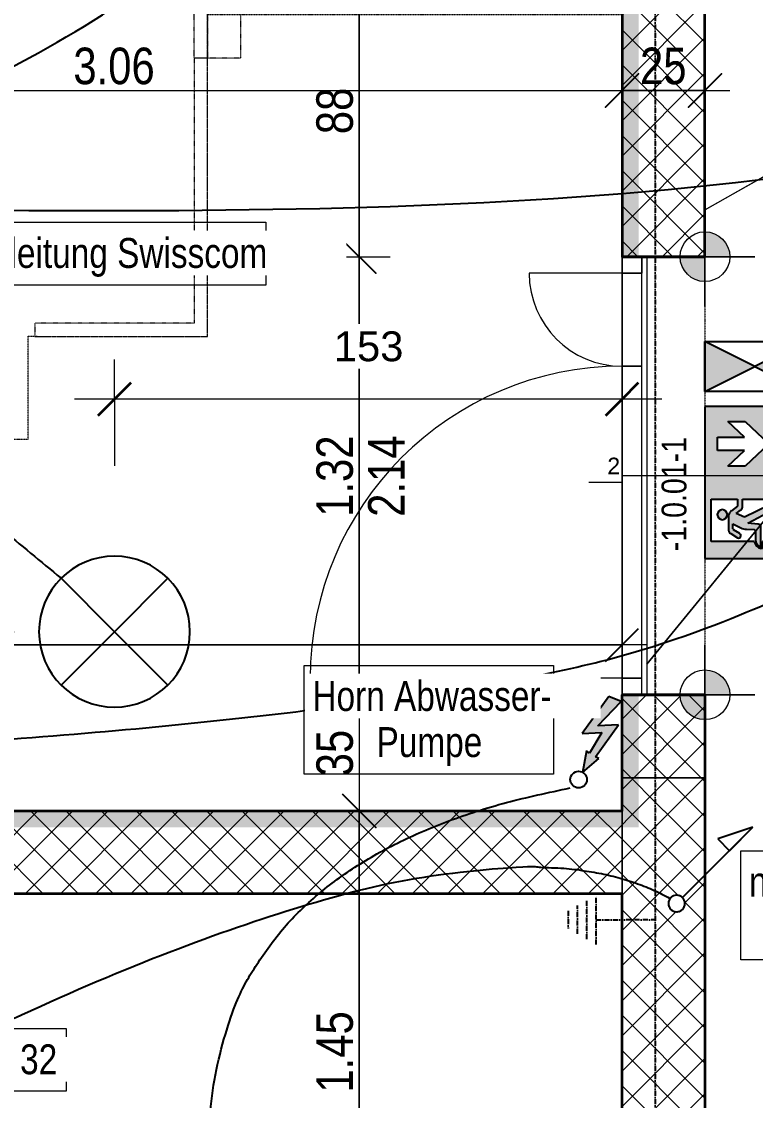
# Model space of a CAD drawing. Header units: millimetres. Extents: x -24363 to 26500, y -21894 to 23000.
# Drawn here: x 1500 to 3712, y -3673 to -421 of the extents above; entities that cross this region are included whole.
import ezdxf

# ---------------------------------------------------------------- set-up
doc = ezdxf.new("R2010")
doc.units = ezdxf.units.MM
for name, pattern in [('Achse', [25, 15, -5, 0, -5]), ('IMPORT-Strich 3_1mm Kanten _3_', [4, 3, -1]), ('IMPORT-Strichpunkt 1_5_0_75_0_75mm _3_', [3, 1.5, -0.75, 0, -0.75]), ('IMPORT-Strichpunkt 3_1_1mm Achsen _3_', [5, 3, -1, 0, -1]), ('IMPORT-Unsichtbare Linie _3_', [10000, 0, -10000, 0, 0]), ('Verdeckt 0_75', [1.5, 0.75, -0.75])]:
    doc.linetypes.add(name, pattern=pattern)
for name, color, linetype, lineweight in [('010 Türen Neu', 7, 'Continuous', 5), ('015 Innenwände Bauteilschraffuren Neu', 7, 'Continuous', 5), ('015 Innenwände Neu', 7, 'Continuous', 5), ('030 Bodenaufbauten Neu', 7, 'Continuous', 5), ('035 Decken Neu', 7, 'Continuous', 5), ('050 Geländer Neu', 7, 'Continuous', 5), ('080 Raum Innen Kontur Neu', 7, 'Continuous', 5), ('110 Bemassungen Ausführung Neu', 7, 'Continuous', 5), ('111 Bemassung Ausführung Koten Neu', 7, 'Continuous', 5), ('160 Beschriftungen Ausführung Neu', 7, 'Continuous', 5), ('260 Kennzeichnung Sichtbeton Neu', 7, 'Continuous', 5), ('Allgemeine Beschriftungen', 7, 'Continuous', 5), ('Bemaßungen', 7, 'Continuous', 9), ('Bemaßungen-50', 7, 'Continuous', 9), ('Elektroinstallationen', 7, 'Continuous', 5), ('Geschossdecken', 7, 'Continuous', 5), ('Kabel', 7, 'Continuous', 5), ('Leuchten', 7, 'Continuous', 5), ('Türen', 7, 'Continuous', 5), ('Wände', 7, 'Continuous', 5)]:
    doc.layers.add(name, color=color, linetype=linetype, lineweight=lineweight)
for name, color, linetype, lineweight, true_color in [('5773_100 Untergeschoss_dwg', 7, 'Continuous', 5, 0x767676), ('Detailelemente', 1, 'Continuous', 25, 0xff0000), ('Linien', 7, 'Verdeckt 0_75', 5, 0xc0c0c0)]:
    doc.layers.add(name, color=color, linetype=linetype, lineweight=lineweight, true_color=true_color)
doc.styles.add('Arial Narrow', font='ARIALN.TTF', dxfattribs={"height": 110.000002})
doc.styles.add('Arial Narrow_4', font='ARIALN.TTF', dxfattribs={"height": 75})
doc.styles.add('Arial_4', font='arial.ttf', dxfattribs={"height": 50})
doc.styles.add('Arial_5', font='arial.ttf', dxfattribs={"height": 90})
doc.styles.add('Arial_6', font='arial.ttf', dxfattribs={"width": 0.8, "height": 90})
doc.dimstyles.new('Diagonal_-_1_8_mm_Arial', dxfattribs={"dimscale": 304.8, "dimtxt": 91.823346, "dimasz": 0.328084, "dimexe": 0.393701, "dimexo": 0.246063, "dimgap": 0.287073, "dimtad": 1, "dimdec": 0, "dimlfac": 0.1, "dimzin": 0, "dimdsep": 46, "dimtxsty": 'Arial_5', "dimblk1": 'OBLIQUE', "dimblk2": 'OBLIQUE', "dimsah": 1, "dimcen": 0.09, "dimdle": 0.393701, "dimadec": 3, "dimazin": 2, "dimtfac": 1, "dimtdec": 4, "dimtix": 1, "dimtmove": 0, "dimatfit": 3, "dimfxl": 1, "dimtvp": 1, "dimtfill": 1, "dimtolj": 1, "dimtzin": 0, "dimarcsym": 2})
pattern_1 = [(60.551, (0, 0), (-65.3095, 36.87365), []), (150.551, (0, 0), (36.87365, 65.3095), [])]

# ---------------------------------------------------------------- blocks, each defined once
blk = doc.blocks.new('DirectShape - Modell_Elektroplaner_002-17036321-UG')
at = {"layer": 'Wände', "color": 253, "true_color": 0xa3a3a3}
for p, q in [((6130, 0), (5880, 0)), ((6130, -250), (6130, 0)), ((4560, 0), (0, 0)), ((4560, -250), (4560, 0)), ((5880, 0), (5880, -250)), ((0, -250), (4560, -250)), ((5880, -250), (6130, -250))]:
    blk.add_line(p, q, dxfattribs=at)
blk = doc.blocks.new('DirectShape - Wand-035-17037883-UG')
blk.add_blockref('DirectShape - Modell_Elektroplaner_002-17036321-UG', (0, 0))
blk = doc.blocks.new('DirectShape - Modell_Elektroplaner_002-17037912-UG')
at = {"layer": 'Wände', "color": 253, "true_color": 0xa3a3a3}
for p, q in [((1450, 0), (-100, 0)), ((-100, 0), (-100, -250)), ((-100, -250), (1450, -250))]:
    blk.add_line(p, q, dxfattribs=at)
blk = doc.blocks.new('DirectShape - Wand-035-17036350-UG')
blk.add_blockref('DirectShape - Modell_Elektroplaner_002-17037912-UG', (0, 0))
blk = doc.blocks.new('DirectShape - Modell_Elektroplaner_002-17037977-UG')
at = {"layer": 'Wände', "color": 253, "true_color": 0xa3a3a3}
for p, q in [((3240, 250), (250, 250)), ((250, 250), (250, 0)), ((250, 0), (3240, 0))]:
    blk.add_line(p, q, dxfattribs=at)
blk = doc.blocks.new('DirectShape - Wand-035-17010456-UG')
blk.add_blockref('DirectShape - Modell_Elektroplaner_002-17037977-UG', (0, 0))
blk = doc.blocks.new('DirectShape - Modell_Elektroplaner_002-17024472-UG')
at = {"layer": 'Geschossdecken', "color": 251, "true_color": 0x666666}
blk.add_line((91.6, 75.4), (2441.6, 2010.2), dxfattribs=at)
blk = doc.blocks.new('DirectShape - Dach-203-17024473-UG')
blk.add_blockref('DirectShape - Modell_Elektroplaner_002-17024472-UG', (0, 0))
blk = doc.blocks.new('DirectShape - Modell_Elektroplaner_002-17024805-UG')
at = {"layer": 'Geschossdecken', "color": 251, "true_color": 0x666666}
for p, q in [((1482.3, 22.7), (2775.8, -1515.8)), ((2775.8, -1515.8), (104.1, -56.8))]:
    blk.add_line(p, q, dxfattribs=at)
blk = doc.blocks.new('DirectShape - Dach-204-17024806-UG')
blk.add_blockref('DirectShape - Modell_Elektroplaner_002-17024805-UG', (0, 0))
blk = doc.blocks.new('DirectShape - Modell_Elektroplaner_002-17024929-UG')
at = {"layer": 'Geschossdecken', "color": 251, "true_color": 0x666666}
for p, q in [((190.7, 164), (1516.5, 1303.9)), ((1516.5, 1303.9), (834.2, -586.7))]:
    blk.add_line(p, q, dxfattribs=at)
blk = doc.blocks.new('DirectShape - Dach-205-17024930-UG')
blk.add_blockref('DirectShape - Modell_Elektroplaner_002-17024929-UG', (0, 0))
blk = doc.blocks.new('DirectShape - Modell_Elektroplaner_002-17024598-UG')
at = {"layer": 'Türen', "color": 253, "true_color": 0xa3a3a3}
for p, q in [((50, 250), (0, 250)), ((0, 250), (0, 190)), ((49.9, 250), (49.9, 190)), ((50, 190), (50, 250)), ((989.8, 250), (49.9, 250)), ((989.8, 190), (989.8, 250)), ((990.1, 250), (990.1, 190)), ((1270, 250), (990.1, 250)), ((1270, 190), (1270, 250)), ((1320, 250), (1270, 250)), ((1270, 250), (1270, 190)), ((1320, 190), (1320, 250)), ((0, 190), (50, 190)), ((49.9, 190), (989.8, 190)), ((990.1, 190), (1270, 190)), ((1270, 190), (1320, 190))]:
    blk.add_line(p, q, dxfattribs=at)
at = {"layer": 'Türen', "color": 251, "true_color": 0x666666}
blk.add_line((1320, 175), (0, 175), dxfattribs=at)
blk = doc.blocks.new('DirectShape - Tür-014-17037904-UG')
blk.add_blockref('DirectShape - Modell_Elektroplaner_002-17024598-UG', (0, 0))
blk = doc.blocks.new('Modell_Elektroplaner_002_ifc-1-UG')
at = {"layer": 'Geschossdecken', "color": 251, "lineweight": 5, "true_color": 0x666666}
for name, p, rotation in [('DirectShape - Dach-205-17024930-UG', (3310, 0), 319.3113811496805), ('DirectShape - Dach-204-17024806-UG', (3310, -2450), 79.41243191358883), ('DirectShape - Dach-203-17024473-UG', (3310, -2450), 11.30968671985262)]:
    blk.add_blockref(name, p, dxfattribs=dict(at, rotation=rotation))
at = {"layer": 'Türen', "color": 251, "lineweight": 5, "true_color": 0x666666, "rotation": 89.99975197017594}
blk.add_blockref('DirectShape - Tür-014-17037904-UG', (3560, -2450), dxfattribs=at)
at = {"layer": 'Wände', "color": 251, "lineweight": 5, "true_color": 0x666666}
for name, p, rotation in [('DirectShape - Wand-035-17037883-UG', (3560, 3430), 269.999751970176), ('DirectShape - Wand-035-17036350-UG', (3560, -2800), 269.9997517968577), ('DirectShape - Wand-035-17010456-UG', (3560, -2800), 179.9997507434196)]:
    blk.add_blockref(name, p, dxfattribs=dict(at, rotation=rotation))
blk = doc.blocks.new('tin_Piktogramm_90_Wand - Piktogramm unten Wand-V8-UG')
at = {"layer": 'Detailelemente', "linetype": 'Verdeckt 0_75', "true_color": 0x006441}
h = blk.add_hatch(color=128, dxfattribs=at)
h.paths.add_polyline_path([(-228.8, -173.7), (-228.8, -232.5), (228.7, -232.5), (228.7, 0), (-228.8, 0), (-228.8, -23)])
h.paths.add_polyline_path([(-199.6, -168.7), (-197.4, -162.9), (-193.9, -157.7), (-189.3, -153.4), (-184, -150.3), (-178, -148.5), (-178, -18.8), (-50.9, -18.8), (-50.9, -98.2), (-71.8, -98.2), (-85.1, -80.4), (-89.5, -75.8), (-95, -72.5), (-101.1, -70.6), (-143.5, -70.6), (-146.7, -71.3), (-149.7, -72.8), (-152.3, -74.9), (-154.4, -77.5), (-167.3, -99.4), (-167.4, -103.1), (-165.6, -106.3), (-162.5, -108.2), (-158.8, -108.3), (-157.1, -107.7), (-154.4, -105.1), (-141.3, -84.5), (-139.6, -84), (-125.1, -84), (-137.2, -108.4), (-139.6, -116.4), (-140.8, -124.7), (-142.8, -150.3), (-144.1, -151.6), (-145.9, -152.1), (-173.1, -152.1), (-179, -152.8), (-184.5, -155), (-189.3, -158.6), (-193, -163.2), (-195.5, -168.7), (-131.7, -168.4), (-128.1, -166.3), (-126.8, -164.6), (-125.7, -160.5), (-122.5, -128.8), (-90.8, -189.7), (-87.1, -193.1), (-83.9, -193.8), (-68.6, -193.8), (-105.1, -118.9), (-93.4, -94.4), (-81.5, -109.8), (-78.5, -111.7), (-75.2, -113), (-50.9, -113), (-50.9, -200.8), (-63.9, -213.7), (-87.6, -213.7), (-71.4, -198.2), (-85.1, -198.2), (-88.7, -198.9), (-92.1, -200.4), (-95.1, -202.5), (-107.1, -213.7), (-191, -213.7), (-178, -200.8), (-178, -172.9), (-199.6, -172.9)])
h.paths.add_polyline_path([(-112.3, -52.3), (-111.8, -56.3), (-110.2, -59.9), (-107.8, -63.1), (-104.7, -65.5), (-101, -67), (-97.1, -67.5), (-93.1, -67), (-89.5, -65.5), (-86.3, -63.1), (-83.9, -59.9), (-82.4, -56.3), (-81.9, -52.3), (-82.4, -48.4), (-83.9, -44.7), (-86.3, -41.6), (-89.5, -39.2), (-93.1, -37.7), (-97.1, -37.1), (-101, -37.7), (-104.7, -39.2), (-107.8, -41.6), (-110.2, -44.7), (-111.8, -48.4)])
h.paths.add_polyline_path([(49.4, -69.3), (96.3, -119.5), (96.3, -38.1), (136.2, -38.1), (136.2, -119.5), (183.1, -69.3), (183.1, -121.2), (116.2, -192.9), (49.4, -121.2)])
for points in [[(274.5, 0), (349.5, -150), (424.5, 0), (350.7, 0)], [(274.5, -300), (424.5, -300), (349.5, -150), (337.6, -173.7)]]:
    blk.add_hatch(color=128, dxfattribs=at).paths.add_polyline_path(points)
at = {"layer": 'Detailelemente', "color": 128, "true_color": 0x006441}
for p, q in [((424.5, 0), (274.5, 0)), ((274.5, 0), (349.5, -150)), ((-228.8, 0), (-228.8, -232.5)), ((228.7, 0), (-228.8, 0)), ((-178, -148.5), (-178, -18.8)), ((-178, -18.8), (-50.9, -18.8)), ((-50.9, -18.8), (-50.9, -98.2)), ((228.7, -232.5), (228.7, 0)), ((274.5, 0), (424.5, 0)), ((274.5, -300), (274.5, 0)), ((349.5, -150), (424.5, 0)), ((424.5, 0), (424.5, -300)), ((96.3, -119.5), (96.3, -38.1)), ((96.3, -38.1), (136.2, -38.1)), ((136.2, -38.1), (136.2, -119.5)), ((-154.4, -77.5), (-166.5, -97.7)), ((-154.4, -105.1), (-142.5, -85.7)), ((-101.1, -70.6), (-140.1, -70.6)), ((-139.6, -84), (-125.1, -84)), ((-125.1, -84), (-137.2, -108.4)), ((-105.1, -118.9), (-93.4, -94.4)), ((-93.4, -94.4), (-83.9, -107.2)), ((-71.8, -98.2), (-85.1, -80.4)), ((49.4, -69.3), (96.3, -119.5)), ((49.4, -121.2), (49.4, -69.3)), ((136.2, -119.5), (183.1, -69.3)), ((183.1, -69.3), (183.1, -121.2)), ((-140.8, -124.7), (-142.3, -148.5)), ((-125.7, -160.5), (-122.5, -128.8)), ((-122.5, -128.8), (-90.8, -189.7)), ((-68.6, -193.8), (-105.1, -118.9)), ((-75.2, -113), (-50.9, -113)), ((-50.9, -98.2), (-71.8, -98.2)), ((-50.9, -113), (-50.9, -200.8)), ((116.2, -192.9), (49.4, -121.2)), ((183.1, -121.2), (116.2, -192.9)), ((-145.9, -152.1), (-173.1, -152.1)), ((349.5, -150), (274.5, -300)), ((424.5, -300), (349.5, -150)), ((-199.6, -172.9), (-199.6, -168.7)), ((-178, -172.9), (-199.6, -172.9)), ((-195.5, -168.7), (-133.9, -168.7)), ((-178, -200.8), (-178, -172.9)), ((-83.9, -193.8), (-68.6, -193.8)), ((-191, -213.7), (-178, -200.8)), ((-107.1, -213.7), (-191, -213.7)), ((-95.1, -202.5), (-107.1, -213.7)), ((-87.6, -213.7), (-71.4, -198.2)), ((-63.9, -213.7), (-87.6, -213.7)), ((-71.4, -198.2), (-85.1, -198.2)), ((-50.9, -200.8), (-63.9, -213.7)), ((-228.8, -232.5), (228.7, -232.5)), ((274.5, -300), (424.5, -300)), ((424.5, -300), (274.5, -300))]:
    blk.add_line(p, q, dxfattribs=at)
for centre, radius, start, end in [((-97.1, -52.3), 15.2, 360, 180), ((-97.1, -52.3), 15.2, 180, 360), ((-141.9, -85), 14.5, 82.7847, 148.9649), ((-139.6, -87.4), 3.35, 90, 149.0179), ((-105.4, -95.6), 25.4, 36.7808, 80.1749), ((-160.5, -101.4), 7.09, 148.4778, 328.4778), ((-86.2, -128.2), 54.7, 158.7748, 176.2954), ((-71.7, -98.2), 15.2, 216.5014, 256.3806), ((-173.1, -175.4), 27.3, 100.2985, 165.7337), ((-173.1, -175.4), 23.3, 90, 163.2465), ((-145.9, -148.5), 3.59, 270, 360), ((-133.9, -160.5), 8.13, 270, 0), ((-83.9, -185.9), 7.89, 208.9269, 270), ((-83.9, -214.5), 16.4, 94.3889, 133.0281)]:
    blk.add_arc(centre, radius, start, end, dxfattribs=at)
blk = doc.blocks.new('tin_Decke_Aufbauleuchte_Rund - Anbauleuchte Decke rund 400 mm-17691533-UG')
at = {"layer": 'Leuchten', "color": 150, "lineweight": 25, "true_color": 0x007fff}
for q in [(-160.9, 160.9), (160.9, 160.9), (-160.9, -160.9), (160.9, -160.9)]:
    blk.add_line((0, 0), q, dxfattribs=at)
for start, end in [(360, 180), (180, 360)]:
    blk.add_arc((0, 0), 227.5, start, end, dxfattribs=at)
blk = doc.blocks.new('tin_Fundamenterder_Horizontal_P1_P2 - Banderder verzinkt 50mm2-18181004-UG')
at = {"layer": 'Elektroinstallationen', "color": 1, "linetype": 'Achse', "lineweight": 25, "true_color": 0xff0000}
blk.add_line((0, 0), (17840.7, 0), dxfattribs=at)
blk = doc.blocks.new('tin_Erdung Wand - Erdung Wand-18182667-UG')
at = {"layer": 'Elektroinstallationen', "color": 1, "linetype": 'Achse', "lineweight": 25, "true_color": 0xff0000}
for p, q in [((26.5, 264.5), (-26.5, 264.5)), ((-42.7, 236.5), (42.7, 236.5)), ((-58.8, 208.5), (58.8, 208.5)), ((-75, 180.5), (75, 180.5)), ((0, 180.5), (0, 102.5)), ((0, 0), (0, 102.5))]:
    blk.add_line(p, q, dxfattribs=at)
blk = doc.blocks.new('tin_Direktanschluss - Direktanschluss Kraft-V19-UG')
at = {"layer": 'Detailelemente', "linetype": 'Verdeckt 0_75'}
blk.add_hatch(color=256, dxfattribs=at).paths.add_polyline_path([(-155.7, -46.9), (-205, -89), (-194.7, -93.8), (-263.6, -190.4), (-201.8, -187.2), (-272.3, -260.2), (-234.5, -275.5), (-154, -163.9), (-213.8, -167), (-176.4, -104.7), (-167.3, -111.6)])
at = {"layer": 'Detailelemente'}
for p, q in [((-155.7, -46.9), (-205, -89)), ((-167.3, -111.6), (-155.7, -46.9)), ((-194.7, -93.8), (-263.6, -190.4)), ((-205, -89), (-194.7, -93.8)), ((-213.8, -167), (-176.4, -104.7)), ((-176.4, -104.7), (-167.3, -111.6)), ((-201.8, -187.2), (-272.3, -260.2)), ((-263.6, -190.4), (-201.8, -187.2)), ((-234.5, -275.5), (-154, -163.9)), ((-154, -163.9), (-213.8, -167)), ((-272.3, -260.2), (-234.5, -275.5))]:
    blk.add_line(p, q, dxfattribs=at)
blk.add_circle((-143.6, -25), 25, dxfattribs=at)
blk = doc.blocks.new('tin_Steigleitung - Steigleitung Kraft-17799463-UG')
at = {"layer": 'Elektroinstallationen', "color": 1, "lineweight": 25, "true_color": 0xff0000}
for start, end in [(360, 180), (180, 360)]:
    blk.add_arc((0, 0), 25, start, end, dxfattribs=at)
blk = doc.blocks.new('tin_Steigleitung nach oben - tin_Steigleitung nach oben-V33-UG')
at = {"layer": 'Elektroinstallationen', "color": 1, "lineweight": 25, "true_color": 0xff0000}
for p, q in [((17.7, 17.7), (229.8, 229.8)), ((229.8, 229.8), (123.7, 194.5)), ((229.8, 229.8), (123.7, 194.5)), ((159.1, 159.1), (229.8, 229.8)), ((123.7, 194.5), (159.1, 159.1)), ((123.7, 194.5), (159.1, 159.1))]:
    blk.add_line(p, q, dxfattribs=at)
at = {"layer": 'Linien', "color": 1, "lineweight": 25, "true_color": 0xff0000}
for start, end in [(135.4508, 179.5492), (90.4508, 134.5492), (45.4508, 89.5492), (0.4508, 44.5492), (180.4508, 224.5492), (225.4508, 269.5492), (270.4508, 314.5492), (315.4508, 359.5492)]:
    blk.add_arc((0, 0), 25, start, end, dxfattribs=at)
blk = doc.blocks.new('5773_100 Untergeschoss_dwg-17512464-UG')
at = {"layer": '015 Innenwände Bauteilschraffuren Neu', "true_color": 0x808080}
h = blk.add_hatch(dxfattribs=at)
h.set_pattern_fill('FP_1', color=8, style=0, pattern_type=2)
h.set_pattern_definition(pattern_1)
h.paths.add_polyline_path([(3491.8, -201.2), (3732.6, -134.2), (2510.1, 4258.9), (2269.3, 4191.8), (2410, 3686), (2476.1, 3704.4), (2489.5, 3656.3), (2486, 3655.3), (2487.4, 3650.5), (2424.8, 3633.1), (3360.5, 270.6)])
h = blk.add_hatch(dxfattribs=at)
h.set_pattern_fill('FP_1', color=8, style=0, pattern_type=2)
h.set_pattern_definition(pattern_1)
h.paths.add_polyline_path([(4057.2, -1777.3), (4180.3, -1743.1), (4086.5, -1405.9), (3845.7, -1472.9), (3939.5, -1810.1)])
h = blk.add_hatch(dxfattribs=at)
h.set_pattern_fill('FP_1', color=8, style=0, pattern_type=2)
h.set_pattern_definition(pattern_1)
h.paths.add_polyline_path([(4247.4, -1983.9), (4180.3, -1743.1), (3939.5, -1810.1), (4089.9, -1895)])
h = blk.add_hatch(dxfattribs=at)
h.set_pattern_fill('FP_1', color=8, style=0, pattern_type=2)
h.set_pattern_definition(pattern_1)
h.paths.add_polyline_path([(1126, -2852.6), (4006.5, -2050.9), (3939.5, -1810.1), (1059, -2611.7)])
h = blk.add_hatch(dxfattribs=at)
h.set_pattern_fill('FP_1', color=8, style=0, pattern_type=2)
h.set_pattern_definition(pattern_1)
h.paths.add_polyline_path([(4247.4, -1983.9), (3939.5, -1810.1), (4006.5, -2050.9), (4124.2, -2018.2)])
h = blk.add_hatch(dxfattribs=at)
h.set_pattern_fill('FP_1', color=8, style=0, pattern_type=2)
h.set_pattern_definition(pattern_1)
h.paths.add_polyline_path([(4569.1, -3140), (4247.4, -1983.9), (4006.5, -2050.9), (4328.2, -3207)])
h.paths.add_polyline_path([(4179.6, -2059), (4173.1, -2059.9), (4166.7, -2059.1), (4160.6, -2056.7), (4155.4, -2052.8), (4151.4, -2047.6), (4148.8, -2041.6), (4147.9, -2035.2), (4148.7, -2028.7), (4151.1, -2022.6), (4155, -2017.4), (4160.2, -2013.4), (4166.2, -2010.9), (4172.7, -2009.9), (4179.1, -2010.7), (4185.2, -2013.2), (4190.4, -2017.1), (4194.4, -2022.2), (4197, -2028.2), (4197.9, -2034.7), (4197.1, -2041.2), (4193.6, -2048.7), (4190.7, -2052.4), (4185.6, -2056.5)])
at = {"layer": '111 Bemassung Ausführung Koten Neu'}
for points in [[(3804.9, -114.1), (3791.7, -88), (3769.5, -68.9), (3741.7, -59.8), (3712.5, -62), (3732.6, -134.2)], [(3752.7, -206.5), (3732.6, -134.2), (3660.4, -154.3), (3673.6, -180.4), (3695.8, -199.5), (3723.6, -208.7)], [(4086.5, -1405.9), (4158.8, -1385.8), (4145.6, -1359.7), (4123.4, -1340.6), (4095.6, -1331.4), (4066.4, -1333.6)], [(4106.6, -1478.1), (4086.5, -1405.9), (4014.3, -1426), (4027.5, -1452.1), (4049.6, -1471.2), (4077.4, -1480.3)]]:
    blk.add_hatch(color=256, dxfattribs=at).paths.add_polyline_path(points)
at = {"layer": '260 Kennzeichnung Sichtbeton Neu', "true_color": 0x002609}
for points in [[(3491.8, -201.2), (3539.9, -187.8), (2472.9, 3646.5), (2424.8, 3633.1), (3360.5, 270.6)], [(1072.4, -2659.9), (4001.1, -1844.9), (3893.8, -1459.5), (3845.7, -1472.9), (3939.5, -1810.1), (1059, -2611.7)]]:
    blk.add_hatch(color=98, dxfattribs=at).paths.add_polyline_path(points)
at = {"layer": '010 Türen Neu', "linetype": 'IMPORT-Strichpunkt 3_1_1mm Achsen _3_'}
for p, q in [((3732.6, -134.2), (3801.2, -380.5)), ((3491.8, -201.2), (3845.7, -1472.9)), ((3841.4, -525), (3853.6, -569.1)), ((3976.3, -1009.8), (4086.5, -1405.9))]:
    blk.add_line(p, q, dxfattribs=at)
at = {"layer": '010 Türen Neu'}
for p, q in [((3505.2, -249.4), (3235.4, -324.5)), ((4102.2, -716.4), (3909.6, -770)), ((3832.3, -1424.7), (2926.7, -1676.8))]:
    blk.add_line(p, q, dxfattribs=at)
at = {"layer": '010 Türen Neu', "lineweight": 35, "flags": 128}
for points in [[(3732.6, -134.2), (3549.6, -185.1), (3491.8, -201.2), (3549.6, -185.1)], [(4086.5, -1405.9), (3903.5, -1456.8), (3845.7, -1472.9), (3903.5, -1456.8)]]:
    blk.add_lwpolyline(points, dxfattribs=at)
at = {"layer": '010 Türen Neu', "flags": 128}
for points in [[(3549.6, -185.1), (3563, -233.3), (3505.2, -249.4), (3491.8, -201.2)], [(3903.5, -1456.8), (3890.1, -1408.7), (3832.3, -1424.7), (3845.7, -1472.9)]]:
    blk.add_lwpolyline(points, close=True, dxfattribs=at)
blk.add_lwpolyline([(3909.5, -770.1), (3668.7, -837.1), (3674.1, -856.3), (3577.7, -883.2)], dxfattribs=at)
at = {"layer": '010 Türen Neu'}
for centre, radius, start, end in [((3505.2, -249.4), 280, 195.551, 285.551), ((3832.3, -1424.7), 940, 105.551, 195.551)]:
    blk.add_arc(centre, radius, start, end, dxfattribs=at)
at = {"layer": '015 Innenwände Neu', "lineweight": 35}
blk.add_line((4208.9, -2778.3), (4006.5, -2050.9), dxfattribs=at)
at = {"layer": '015 Innenwände Neu', "lineweight": 35, "flags": 128}
for points in [[(2424.8, 3633.1), (3491.8, -201.2), (3549.6, -185.1), (3732.6, -134.2), (2510.1, 4258.9), (2269.3, 4191.8), (2330.9, 3970.3)], [(4006.5, -2050.9), (1126, -2852.6), (1059, -2611.7), (3939.5, -1810.1), (3845.7, -1472.9), (3903.5, -1456.8), (4086.5, -1405.9), (4247.4, -1983.9), (4569.1, -3140), (4328.2, -3207), (4316.2, -3163.7)]]:
    blk.add_lwpolyline(points, dxfattribs=at)
at = {"layer": '030 Bodenaufbauten Neu', "color": 8, "linetype": 'IMPORT-Unsichtbare Linie _3_', "true_color": 0x808080}
for p, q in [((4085.1, -926.9), (4100.9, -890.7)), ((4085.1, -926.9), (4100.9, -890.7)), ((4058.8, -986.9), (4085, -927)), ((4058.8, -986.9), (4085, -927))]:
    blk.add_line(p, q, dxfattribs=at)
at = {"layer": '030 Bodenaufbauten Neu', "color": 8, "linetype": 'IMPORT-Unsichtbare Linie _3_', "true_color": 0x808080, "flags": 128}
for points in [[(6970.4, 9361.4), (8108.9, 9678.3), (5115.6, 1423.6), (3694.8, 1.9), (3429.7, 954.4), (2571.1, 4039.8)], [(2571.1, 4039.8), (2573.3, 4037.7), (3431.2, 954.8), (3429.7, 954.4), (5115.6, 1423.6), (1693.8, 7192.4), (3429.7, 954.4), (5115.6, 1423.6), (12409.3, -5110.2), (5115.6, 1423.6), (3694.8, 1.9), (3732.6, -134.2), (3491.8, -201.2), (3845.7, -1472.9), (4058.8, -986.9)], [(5928, -8023.2), (4086.5, -1405.9), (3845.7, -1472.9), (4058.8, -986.9)]]:
    blk.add_lwpolyline(points, dxfattribs=at)
at = {"layer": '030 Bodenaufbauten Neu', "flags": 128}
blk.add_lwpolyline([(-3227.4, -898.1), (-2476.7, -3595.6), (-174.2, -2954.9), (3939.5, -1810.1), (3255.9, 646.5), (2423.4, 3637.9)], dxfattribs=at)
at = {"layer": '030 Bodenaufbauten Neu', "linetype": 'IMPORT-Unsichtbare Linie _3_', "flags": 128}
blk.add_lwpolyline([(-107.2, -3195.7), (-174.2, -2954.9), (1020.4, -2622.4), (1087.4, -2863.3), (4006.5, -2050.9), (4208.9, -2778.3)], dxfattribs=at)
at = {"layer": '035 Decken Neu', "linetype": 'IMPORT-Strich 3_1mm Kanten _3_', "flags": 128}
blk.add_lwpolyline([(2423.4, 3637.9), (3188.8, 887.4), (3491.8, -201.2), (3845.7, -1472.9), (4208.9, -2778.3)], dxfattribs=at)
at = {"layer": '035 Decken Neu', "linetype": 'IMPORT-Strichpunkt 3_1_1mm Achsen _3_', "flags": 128}
blk.add_lwpolyline([(307.9, -173.8), (691.2, -1551.5), (1914.8, -1211), (1831.6, -912.3), (2351.9, -767.6), (2091.8, 166.9), (3296.1, 502), (3939.5, -1810.1), (-1031.6, -3193.5), (-1715.3, -736.8)], close=True, dxfattribs=at)
at = {"layer": '050 Geländer Neu', "linetype": 'IMPORT-Strichpunkt 1_5_0_75_0_75mm _3_', "flags": 128}
for points in [[(2223.3, 67.3), (2127, 40.5), (1515.4, 2238.2), (2127, 40.5), (2088.5, 29.8), (1476.9, 2227.5), (1515.4, 2238.2), (1611.8, 2265)], [(2351.9, -767.6), (2127, 40.5), (2088.5, 29.8), (2302.6, -739.8), (1840.2, -868.4), (1850.9, -907)]]:
    blk.add_lwpolyline(points, close=True, dxfattribs=at)
at = {"layer": '080 Raum Innen Kontur Neu', "color": 9, "true_color": 0xc0c0c0, "flags": 128}
for points in [[(-3227.4, -898.1), (-2476.7, -3595.6), (3939.5, -1810.1), (2423.4, 3637.9)], [(4208.9, -2778.3), (4006.5, -2050.9), (899.1, -2915.7)]]:
    blk.add_lwpolyline(points, dxfattribs=at)
at = {"layer": '110 Bemassungen Ausführung Neu', "color": 254, "true_color": 0xcccccc}
for p, q in [((3623.5, 257.9), (3573.2, 438.6)), ((2638.2, -438.8), (2818.8, -388.5)), ((3780.3, -1238.1), (3830.6, -1418.7)), ((2546.3, -1678.8), (3805.4, -1328.4)), ((2546.2, -1678.8), (2370.1, -1727.9)), ((2370.1, -1727.9), (2546.2, -1678.8)), ((2992.1, -1710.5), (3172.7, -1660.2)), ((2292.9, -1749.3), (2116.7, -1798.4)), ((2116.7, -1798.4), (2292.9, -1749.3)), ((2369.9, -1727.9), (2293, -1749.3)), ((2293, -1749.3), (2369.9, -1727.9))]:
    blk.add_line(p, q, dxfattribs=at)
at = {"layer": '110 Bemassungen Ausführung Neu', "color": 254, "lineweight": 25, "true_color": 0xcccccc}
blk.add_line((3770.7, -1390), (3840.2, -1266.8), dxfattribs=at)
at = {"layer": '110 Bemassungen Ausführung Neu', "color": 254, "true_color": 0xcccccc, "flags": 128}
for points in [[(488.6, 7635.5), (508.7, 7563.2), (929.6, 6050.7), (983.2, 5858), (929.6, 6050.7), (983.2, 5858), (929.6, 6050.7), (983.2, 5858), (1044.9, 5636.5), (1506, 3979.4), (1044.9, 5636.5), (1506, 3979.4), (1567.6, 3757.8), (1621.3, 3565.2), (1567.6, 3757.8), (1621.3, 3565.2), (2492.6, 434.1), (2728.5, -413.6), (2492.6, 434.1)], [(983.2, 5858), (1044.9, 5636.5), (1506, 3979.4), (1567.6, 3757.8), (1506, 3979.4), (1567.6, 3757.8), (1621.3, 3565.2), (2492.6, 434.1), (1621.3, 3565.2), (2492.6, 434.1), (2728.5, -413.6), (3082.4, -1685.3), (2728.5, -413.6), (3082.4, -1685.3), (3176.2, -2022.5), (3565, -3419.4), (3176.2, -2022.5), (3565, -3419.4), (4047.5, -5153.5), (3565, -3419.4)], [(409.5, -539.1), (3357.5, 281.2), (3598.4, 348.3), (3357.5, 281.2), (3598.4, 348.3), (3670.6, 368.4)], [(3382.6, 190.9), (3332.4, 371.5), (3382.6, 190.9), (3332.4, 371.5)], [(3877.7, -1308.3), (3805.4, -1328.4), (2546.3, -1678.8)]]:
    blk.add_lwpolyline(points, dxfattribs=at)
at = {"layer": '110 Bemassungen Ausführung Neu', "color": 254, "lineweight": 25, "true_color": 0xcccccc, "flags": 128}
for points in [[(3563.6, 286.7), (3633.1, 409.8), (3563.6, 286.7), (3633.1, 409.8)], [(3392.3, 342.8), (3322.7, 219.7), (3392.3, 342.8), (3322.7, 219.7)]]:
    blk.add_lwpolyline(points, dxfattribs=at)
for points in [[(2666.9, -378.9), (2790.1, -448.4)], [(3020.8, -1650.6), (3144, -1720.1)], [(3114.6, -1987.7), (3237.8, -2057.3)]]:
    blk.add_lwpolyline(points, close=True, dxfattribs=at)
at = {"layer": '110 Bemassungen Ausführung Neu', "color": 254, "true_color": 0xcccccc, "flags": 128}
for points in [[(2116.6, -1798.4), (924.9, -2130)], [(3266.5, -1997.4), (3085.9, -2047.6)]]:
    blk.add_lwpolyline(points, close=True, dxfattribs=at)
at = {"layer": '111 Bemassung Ausführung Koten Neu', "flags": 128}
for points in [[(3692.4, 10.3), (3772.8, -278.7)], [(3877.1, -94), (3588.1, -174.4)], [(4046.3, -1261.4), (4126.7, -1550.4)], [(4231, -1365.7), (3942, -1446.1)]]:
    blk.add_lwpolyline(points, close=True, dxfattribs=at)
at = {"layer": '111 Bemassung Ausführung Koten Neu'}
for centre in [(3732.6, -134.2), (3732.6, -134.2), (4086.5, -1405.9), (4086.5, -1405.9)]:
    blk.add_circle(centre, 75, dxfattribs=at)
at = {"layer": '010 Türen Neu', "color": 254, "true_color": 0xcccccc, "insert": (3611.3, -796.5), "char_height": 50, "width": 46.523, "attachment_point": 1, "rotation": 15.551, "line_spacing_factor": 0.941778, "style": 'Arial_4'}
blk.add_mtext('2', dxfattribs=at)
at = {"layer": '110 Bemassungen Ausführung Neu', "color": 254, "true_color": 0xcccccc, "char_height": 110, "attachment_point": 1, "line_spacing_factor": 0.974696, "style": 'Arial Narrow'}
for s, insert, width, rotation in [('25', (3375.1, 420.2), 167.507, 15.551), ('88', (2505.1, -92.6), 167.507, 105.551), ('3.06', (1729.5, -37.8), 293.138, 15.551), ('2.14', (2964.4, -1161.7), 293.138, 105.551), ('1.32', (2814.3, -1203.5), 293.138, 105.551), ('35', (3023.9, -1956.8), 167.507, 105.551), ('1.45', (3279.4, -2875), 293.138, 105.551)]:
    blk.add_mtext(s, dxfattribs=dict(at, insert=insert, width=width, rotation=rotation))
at = {"layer": '160 Beschriftungen Ausführung Neu', "color": 254, "true_color": 0xcccccc, "insert": (3844.5, -1024.1), "char_height": 75, "width": 410.801, "attachment_point": 1, "rotation": 105.551, "line_spacing_factor": 0.974696, "style": 'Arial Narrow_4'}
blk.add_mtext('-1.0.01-1', dxfattribs=at)
blk = doc.blocks.new('DIMBLOCK22-UG')
at = {"layer": 'Bemaßungen-50'}
for p, q in [((1267.2, -2920), (1267.2, -2140)), ((1267.2, -2260), (1147.2, -2260)), ((1267.2, -2260), (1477.5, -2260)), ((1267.2, -2800), (1147.2, -2800)), ((1267.2, -2800), (1271.5, -2800))]:
    blk.add_line(p, q, dxfattribs=at)
at = {"layer": 'Bemaßungen-50', "lineweight": 35}
for p, q in [((1267.2, -2260), (1217.2, -2210)), ((1267.2, -2260), (1317.2, -2310)), ((1267.2, -2800), (1217.2, -2750)), ((1267.2, -2800), (1317.2, -2850))]:
    blk.add_line(p, q, dxfattribs=at)
at = {"layer": 'Bemaßungen-50', "color": 0, "insert": (1062.9, -2599.2), "char_height": 90, "width": 166.13, "attachment_point": 1, "rotation": 90, "line_spacing_factor": 0.941778, "style": 'Arial_5', "bg_fill": 3, "box_fill_scale": 1.25, "bg_fill_color": 256, "bg_fill_true_color": 13158600, "bg_fill_transparency": 0}
blk.add_mtext('54', dxfattribs=at)
blk = doc.blocks.new('_Oblique')
at = {"color": 0, "linetype": 'ByBlock', "lineweight": -2}
blk.add_line((-0.5, -0.5), (0.5, 0.5), dxfattribs=at)
blk = doc.blocks.new('DIMBLOCK23-UG')
at = {"layer": 'Bemaßungen-50'}
for p, q in [((1780, -1559.4), (1780, -1439.4)), ((3430, -1559.4), (1660, -1559.4)), ((1780, -1559.4), (1780, -1760)), ((3310, -1559.4), (3310, -1555.1)), ((3310, -1559.4), (3310, -1679.4))]:
    blk.add_line(p, q, dxfattribs=at)
at = {"layer": 'Bemaßungen-50', "lineweight": 35}
for p, q in [((1780, -1559.4), (1830, -1509.4)), ((3310, -1559.4), (3360, -1509.4)), ((1780, -1559.4), (1730, -1609.4)), ((3310, -1559.4), (3260, -1609.4))]:
    blk.add_line(p, q, dxfattribs=at)
at = {"layer": 'Bemaßungen-50', "color": 0, "insert": (2441.2, -1355), "char_height": 90, "width": 249.194, "attachment_point": 1, "rotation": 359.9998, "line_spacing_factor": 0.941778, "style": 'Arial_5', "bg_fill": 3, "box_fill_scale": 1.25, "bg_fill_color": 256, "bg_fill_true_color": 13158600, "bg_fill_transparency": 0}
blk.add_mtext('153', dxfattribs=at)

msp = doc.modelspace()

# ---------------------------------------------------------------- linework, layer by layer
at = {"layer": 'Allgemeine Beschriftungen', "color": 94, "lineweight": 18, "true_color": 0x00a500, "flags": 128}
msp.add_lwpolyline([(1011, -1026.3), (2235.8, -1026.3), (2235.8, -1215.3), (1011, -1215.3)], close=True, dxfattribs=at)
at = {"layer": 'Allgemeine Beschriftungen', "color": 1, "lineweight": 18, "true_color": 0xff0000, "flags": 128}
for points in [[(2351.8, -2361.4), (3103, -2361.4), (3103, -2689.4), (2351.8, -2689.4)], [(3667.6, -2920.8), (4159.6, -2920.8), (4159.6, -3248.8), (3667.6, -3248.8)], [(1470.6, -3456), (1634.2, -3456), (1634.2, -3645), (1470.6, -3645)]]:
    msp.add_lwpolyline(points, close=True, dxfattribs=at)
at = {"layer": 'Kabel', "color": 150, "lineweight": 25, "true_color": 0x007fff}
for points, weights in [([(-1646.8, -591.6), (4041.4, -3379.2), (3324, 2914.6)], [1, 0.480135987838, 1]), ([(-1646.8, -563.7), (149.6, -854.6), (1619.1, -2099.1)], [1, 0.96135384408, 1])]:
    msp.add_rational_spline(points, weights, degree=2, dxfattribs=at)
at = {"layer": 'Kabel', "color": 94, "lineweight": 25, "true_color": 0x00a500}
msp.add_open_spline([(9360.8, 2195.2), (6571.5, 1961.9), (6517.5, -768.5), (2035, -1082), (-1549.1, -880.9), (-3350, -498.1), (-4009.5, -511.7), (-4570.5, -392.5)], degree=3, knots=[0, 0, 0, 0, 10.961799, 22.788326, 33.6417, 40.302376, 43.664446, 43.664446, 43.664446, 43.664446], dxfattribs=at)
at = {"layer": 'Kabel', "color": 1, "lineweight": 25, "true_color": 0xff0000}
for points in [[(-5718.8, -2671.4), (3408.8, -2850), (3935, -2021.8)], [(3085.7, -6085), (1014.1, -3139), (3154, -2730.8)], [(-771.2, -4690), (2569.9, -2566.4), (3453.4, -3063.2)]]:
    msp.add_open_spline(points, degree=2, dxfattribs=at)

# ---------------------------------------------------------------- block references
at = {"lineweight": 5}
msp.add_blockref('Modell_Elektroplaner_002_ifc-1-UG', (0, 0), dxfattribs=at)
at = {"layer": '5773_100 Untergeschoss_dwg', "color": 254, "true_color": 0xcccccc, "rotation": 344.449}
msp.add_blockref('5773_100 Untergeschoss_dwg-17512464-UG', (0, 0), dxfattribs=at)
at = {"layer": 'Detailelemente', "color": 128, "true_color": 0x006441, "rotation": 89.99999999999991}
msp.add_blockref('tin_Piktogramm_90_Wand - Piktogramm unten Wand-V8-UG', (3560, -1810.2), dxfattribs=at)
at = {"layer": 'Detailelemente', "rotation": 180}
msp.add_blockref('tin_Direktanschluss - Direktanschluss Kraft-V19-UG', (3035.4, -2730.8), dxfattribs=at)
at = {"layer": 'Elektroinstallationen', "color": 1, "linetype": 'Achse', "lineweight": 25, "true_color": 0xff0000}
for name, p, rotation in [('tin_Fundamenterder_Horizontal_P1_P2 - Banderder verzinkt 50mm2-18181004-UG', (3410, 7250), 269.9999999999999), ('tin_Erdung Wand - Erdung Wand-18182667-UG', (3412.5, -3127.9), 89.9999999999999)]:
    msp.add_blockref(name, p, dxfattribs=dict(at, rotation=rotation))
at = {"layer": 'Elektroinstallationen', "color": 1, "lineweight": 25, "true_color": 0xff0000}
msp.add_blockref('tin_Steigleitung - Steigleitung Kraft-17799463-UG', (3474.6, -3079.2), dxfattribs=at)
at = {"layer": 'Leuchten', "color": 150, "lineweight": 25, "true_color": 0x007fff}
msp.add_blockref('tin_Decke_Aufbauleuchte_Rund - Anbauleuchte Decke rund 400 mm-17691533-UG', (1780, -2260), dxfattribs=at)
at = {"layer": 'Linien', "color": 1, "lineweight": 25, "true_color": 0xff0000}
msp.add_blockref('tin_Steigleitung nach oben - tin_Steigleitung nach oben-V33-UG', (3474.6, -3079.2), dxfattribs=at)

# ---------------------------------------------------------------- next in the draw order: texts
at = {"layer": 'Allgemeine Beschriftungen', "color": 94, "lineweight": 18, "true_color": 0x00a500, "insert": (1036, -1073.8), "char_height": 90, "width": 1420.59, "attachment_point": 1, "style": 'Arial_6', "bg_fill": 3, "box_fill_scale": 1.25, "bg_fill_color": 256, "bg_fill_true_color": 13158600, "bg_fill_transparency": 0}
msp.add_mtext('50+40 Zuleitung Swisscom', dxfattribs=at)
at = {"layer": 'Allgemeine Beschriftungen', "color": 1, "lineweight": 18, "true_color": 0xff0000, "char_height": 90, "attachment_point": 1, "style": 'Arial_6', "bg_fill": 3, "box_fill_scale": 1.25, "bg_fill_color": 256, "bg_fill_true_color": 13158600, "bg_fill_transparency": 0}
for s, insert, width in [('Horn Abwasser-', (2376.8, -2408.8), 846.582), ('nach HZV', (3692.6, -2968.3), 532.32), ('32', (1495.6, -3503.5), 134.684)]:
    msp.add_mtext(s, dxfattribs=dict(at, insert=insert, width=width))

# ---------------------------------------------------------------- next in the draw order: dimensions: what is measured, and where the dimension line sits
at = {"layer": 'Bemaßungen'}
for base, p1, p2, angle, override, picture, middle in [((1780, -1559.4), (3310, -1630.1), (1780, -1835), 359.9998, {"dimpost": '<>', "dimfxl": 1543.656759}, 'DIMBLOCK23-UG', (2545, -1425.9)), ((1267.2, -2260), (1196.5, -2800), (1552.5, -2260), 89.9998, {"dimpost": '<>', "dimfxl": 646.771504}, 'DIMBLOCK22-UG', (1134, -2530))]:
    dim = msp.add_linear_dim(base=base, p1=p1, p2=p2, angle=angle, dimstyle='Diagonal_-_1_8_mm_Arial', override=override, dxfattribs=at)
    dim.commit()
    dim.dimension.update_dxf_attribs({"geometry": picture, "text_midpoint": middle})

# ---------------------------------------------------------------- next in the draw order: texts
at = {"layer": 'Allgemeine Beschriftungen', "color": 1, "lineweight": 18, "true_color": 0xff0000, "insert": (2570, -2547.7), "char_height": 90, "width": 378.397, "attachment_point": 1, "style": 'Arial_6', "bg_fill": 3, "box_fill_scale": 1.25, "bg_fill_color": 256, "bg_fill_true_color": 13158600, "bg_fill_transparency": 0}
msp.add_mtext('Pumpe', dxfattribs=at)

doc.saveas('drawing.dxf')
